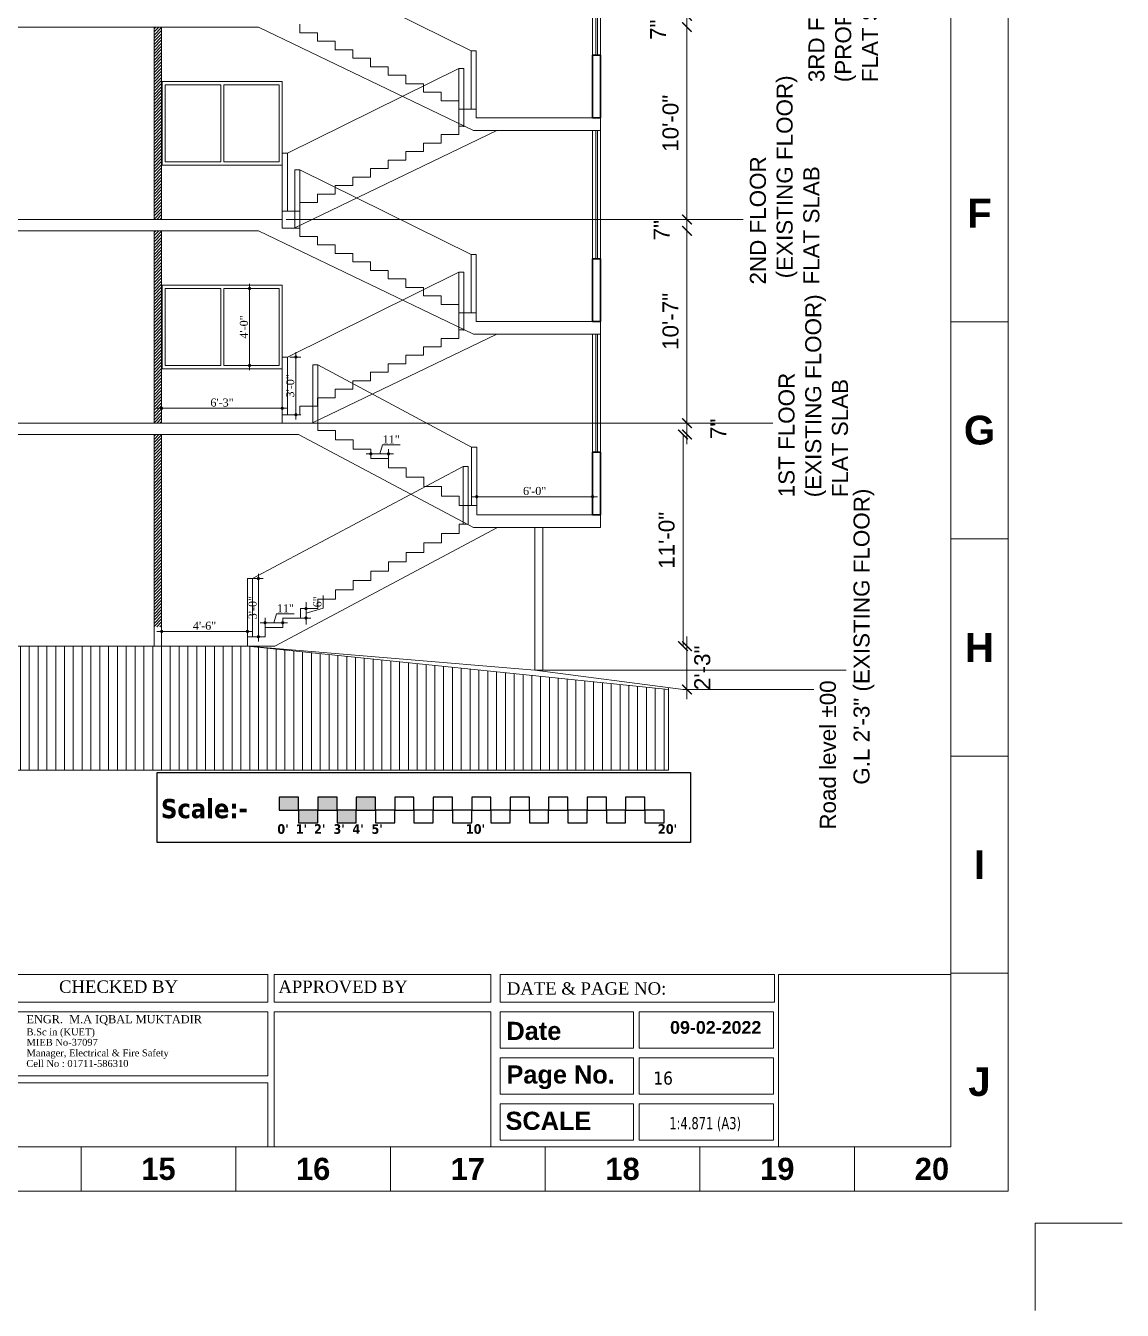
# Model space of a CAD drawing. Header units: inches. Extents: x -250485 to 735580, y -140410 to 288049.
# Drawn here: x 59993 to 60677, y 20835 to 21636 of the extents above; entities that cross this region are included whole.
import ezdxf

# ---------------------------------------------------------------- set-up
doc = ezdxf.new("R2010")
doc.units = ezdxf.units.IN
doc.header["$MEASUREMENT"] = 0
doc.header["$PDMODE"] = 35
doc.layers.get('0').update_dxf_attribs({"lineweight": 0})
doc.layers.get('Defpoints').update_dxf_attribs({"lineweight": 0})
doc.layers.add('-TB', color=7, linetype='Continuous')
for name, color, linetype, lineweight in [('AN-TEXT', 251, 'Continuous', 15), ('COLUMN-2', 102, 'Continuous', 0), ('DIM 01', 250, 'Continuous', 9), ('DIM_WORKING', 7, 'Continuous', 0), ('FF-VALVES', 170, 'Continuous', 18), ('FIX', 251, 'Continuous', 0), ('FURNITURE', 144, 'Continuous', 0), ('Inline', 7, 'Continuous', 0), ('Layer1', 134, 'Continuous', 0), ('normal', 3, 'Continuous', 0), ('Outline', 7, 'Continuous', 0), ('Scale', 7, 'Continuous', 0), ('Scale_Text', 7, 'Continuous', 0), ('Stair', 171, 'Continuous', 0), ('TEXT_TITLEBOX', 7, 'Continuous', 13), ('Titelblk', 7, 'Continuous', 25), ('TITLE', 7, 'Continuous', 20)]:
    doc.layers.add(name, color=color, linetype=linetype, lineweight=lineweight)
doc.styles.add('10IN', font='arial.ttf', dxfattribs={"height": 10})
doc.styles.add('arial narrow', font='tahoma.ttf')
doc.styles.add('isop', font='isocpeur.ttf')
doc.styles.add('REG', font='times.ttf')
doc.styles.add('SHT-TEXT-1', font='times.ttf', dxfattribs={"height": 12})
doc.styles.get("Standard").update_dxf_attribs({"font": 'arialbd.ttf', "height": 24})
doc.styles.add('SX', font='arial.ttf')
doc.dimstyles.new('Dim-Pres', dxfattribs={"dimtxt": 5.5, "dimasz": 2, "dimexe": 1.5, "dimexo": 1.5, "dimgap": 1, "dimtad": 3, "dimdec": 0, "dimzin": 3, "dimdsep": 46, "dimlunit": 4, "dimtxsty": 'REG', "dimblk": 'point', "dimcen": 2, "dimclrd": 256, "dimclre": 256, "dimclrt": 7, "dimadec": 0, "dimazin": 0, "dimtfac": 0.75, "dimtdec": 0, "dimtmove": 1, "dimatfit": 3, "dimldrblk": 'point', "dimfxl": 0, "dimtolj": 1, "dimtzin": 0, "dimlwd": -1, "dimlwe": -1, "dimarcsym": 1})
doc.dimstyles.new('DIM1', dxfattribs={"dimtxt": 15, "dimasz": 24, "dimexe": 0, "dimexo": 0, "dimgap": 20, "dimtad": 0, "dimdec": 0, "dimzin": 3, "dimdsep": 46, "dimlunit": 3, "dimtxsty": 'SX', "dimblk": 'OPEN30', "dimcen": 0, "dimse1": 1, "dimse2": 1, "dimclrd": 256, "dimclrt": 2, "dimadec": 0, "dimazin": 0, "dimtfac": 1, "dimtdec": 0, "dimtmove": 2, "dimatfit": 0, "dimldrblk": 'OPEN30', "dimfxl": 1, "dimtvp": 1, "dimtolj": 1, "dimtzin": 3, "dimlwd": -1, "dimarcsym": 0})

# ---------------------------------------------------------------- blocks, each defined once
blk = doc.blocks.new('_ArchTick')
at = {"color": 0, "linetype": 'ByBlock', "const_width": 0.15}
blk.add_lwpolyline([(-0.5, -0.5), (0.5, 0.5)], dxfattribs=at)
blk = doc.blocks.new('*D487')
at = {"layer": 'Defpoints', "color": 0, "ltscale": 30, "transparency": 16777216}
for p in [(60147.94, 21387.78), (60162.66, 21380.78), (60405.04, 21380.78)]:
    blk.add_point(p, dxfattribs=at)
at = {"layer": 'DIM_WORKING', "ltscale": 30, "transparency": 16777216}
for p, q in [((60405.04, 21387.78), (60405.04, 21393.78)), ((60405.04, 21387.78), (60405.04, 21380.78)), ((60405.04, 21380.78), (60405.04, 21374.78))]:
    blk.add_line(p, q, dxfattribs=at)
at = {"layer": 'DIM_WORKING', "ltscale": 30, "transparency": 16777216, "xscale": 6, "yscale": 6, "zscale": 6}
for p, rotation in [((60405.04, 21387.78), 270), ((60405.04, 21380.78), 90)]:
    blk.add_blockref('_ArchTick', p, dxfattribs=dict(at, rotation=rotation))
at = {"layer": 'DIM_WORKING', "ltscale": 30, "transparency": 16777216, "insert": (60424.54, 21384.28), "char_height": 10, "attachment_point": 5, "rotation": 90, "style": '10IN'}
blk.add_mtext('\\A1;7"', dxfattribs=at)
blk = doc.blocks.new('*D488')
at = {"layer": 'Defpoints', "color": 0, "ltscale": 30, "transparency": 16777216}
for p in [(60162.39, 21387.78), (60405.04, 21387.78), (60162.66, 21380.78)]:
    blk.add_point(p, dxfattribs=at)
at = {"layer": 'DIM_WORKING', "ltscale": 30, "transparency": 16777216}
for p, q in [((60405.04, 21387.78), (60405.04, 21393.78)), ((60405.04, 21380.78), (60405.04, 21387.78)), ((60405.04, 21380.78), (60405.04, 21374.78))]:
    blk.add_line(p, q, dxfattribs=at)
at = {"layer": 'DIM_WORKING', "ltscale": 30, "transparency": 16777216, "xscale": 6, "yscale": 6, "zscale": 6}
for p, rotation in [((60405.04, 21387.78), 270), ((60405.04, 21380.78), 90)]:
    blk.add_blockref('_ArchTick', p, dxfattribs=dict(at, rotation=rotation))
at = {"layer": 'DIM_WORKING', "ltscale": 30, "transparency": 16777216, "insert": (60424.54, 21384.28), "char_height": 10, "attachment_point": 5, "rotation": 90, "style": '10IN'}
blk.add_mtext('\\A1;7"', dxfattribs=at)
blk = doc.blocks.new('*D489')
at = {"layer": 'Defpoints', "color": 0, "ltscale": 30, "transparency": 16777216}
for p in [(60137.75, 21514.78), (60405.04, 21514.78), (60162.39, 21387.78)]:
    blk.add_point(p, dxfattribs=at)
at = {"layer": 'DIM_WORKING', "ltscale": 30, "transparency": 16777216}
blk.add_line((60405.04, 21387.78), (60405.04, 21514.78), dxfattribs=at)
at = {"layer": 'DIM_WORKING', "ltscale": 30, "transparency": 16777216, "xscale": 6, "yscale": 6, "zscale": 6}
for p, rotation in [((60405.04, 21514.78), 90), ((60405.04, 21387.78), 270)]:
    blk.add_blockref('_ArchTick', p, dxfattribs=dict(at, rotation=rotation))
at = {"layer": 'DIM_WORKING', "ltscale": 30, "transparency": 16777216, "insert": (60394.83, 21451.28), "char_height": 10, "attachment_point": 5, "rotation": 90, "style": '10IN'}
blk.add_mtext('\\A1;10\'-7"', dxfattribs=at)
blk = doc.blocks.new('*D490')
at = {"layer": 'Defpoints', "color": 0, "ltscale": 30, "transparency": 16777216}
for p in [(60136.64, 21514.78), (60405.04, 21514.78), (60137.75, 21507.78)]:
    blk.add_point(p, dxfattribs=at)
at = {"layer": 'DIM_WORKING', "ltscale": 30, "transparency": 16777216}
blk.add_line((60405.04, 21507.78), (60405.04, 21514.78), dxfattribs=at)
at = {"layer": 'DIM_WORKING', "ltscale": 30, "transparency": 16777216, "xscale": 6, "yscale": 6, "zscale": 6}
for p, rotation in [((60405.04, 21514.78), 90), ((60405.04, 21507.78), 270)]:
    blk.add_blockref('_ArchTick', p, dxfattribs=dict(at, rotation=rotation))
at = {"layer": 'DIM_WORKING', "ltscale": 30, "transparency": 16777216, "insert": (60389.19, 21508.14), "char_height": 10, "attachment_point": 5, "rotation": 90, "style": '10IN'}
blk.add_mtext('\\A1;7"', dxfattribs=at)
blk = doc.blocks.new('*D491')
at = {"layer": 'Defpoints', "color": 0, "ltscale": 30, "transparency": 16777216}
for p in [(60137.75, 21634.78), (60405.04, 21634.78), (60136.64, 21514.78)]:
    blk.add_point(p, dxfattribs=at)
at = {"layer": 'DIM_WORKING', "ltscale": 30, "transparency": 16777216}
blk.add_line((60405.04, 21514.78), (60405.04, 21634.78), dxfattribs=at)
at = {"layer": 'DIM_WORKING', "ltscale": 30, "transparency": 16777216, "xscale": 6, "yscale": 6, "zscale": 6}
for p, rotation in [((60405.04, 21634.78), 90), ((60405.04, 21514.78), 270)]:
    blk.add_blockref('_ArchTick', p, dxfattribs=dict(at, rotation=rotation))
at = {"layer": 'DIM_WORKING', "ltscale": 30, "transparency": 16777216, "insert": (60394.83, 21574.78), "char_height": 10, "attachment_point": 5, "rotation": 90, "style": '10IN'}
blk.add_mtext('\\A1;10\'-0"', dxfattribs=at)
blk = doc.blocks.new('*D492')
at = {"layer": 'Defpoints', "color": 0, "ltscale": 30, "transparency": 16777216}
for p in [(60138.38, 21641.78), (60405.04, 21641.78), (60137.75, 21634.78)]:
    blk.add_point(p, dxfattribs=at)
at = {"layer": 'DIM_WORKING', "ltscale": 30, "transparency": 16777216}
for p, q in [((60405.04, 21641.78), (60405.04, 21647.78)), ((60405.04, 21634.78), (60405.04, 21641.78)), ((60405.04, 21634.78), (60405.04, 21628.78))]:
    blk.add_line(p, q, dxfattribs=at)
at = {"layer": 'DIM_WORKING', "ltscale": 30, "transparency": 16777216, "xscale": 6, "yscale": 6, "zscale": 6}
for p, rotation in [((60405.04, 21641.78), 270), ((60405.04, 21634.78), 90)]:
    blk.add_blockref('_ArchTick', p, dxfattribs=dict(at, rotation=rotation))
at = {"layer": 'DIM_WORKING', "ltscale": 30, "transparency": 16777216, "insert": (60387.07, 21633.1), "char_height": 10, "attachment_point": 5, "rotation": 90, "style": '10IN'}
blk.add_mtext('\\A1;7"', dxfattribs=at)
blk = doc.blocks.new('*D501')
at = {"layer": 'Defpoints', "color": 0, "ltscale": 30, "transparency": 16777216}
for p in [(60115.11, 21248.78), (60405.04, 21248.78), (60434.71, 21221.78)]:
    blk.add_point(p, dxfattribs=at)
at = {"layer": 'DIM_WORKING', "ltscale": 30, "transparency": 16777216}
for p, q in [((60405.04, 21248.78), (60405.04, 21254.78)), ((60405.04, 21221.78), (60405.04, 21248.78)), ((60405.04, 21221.78), (60405.04, 21215.78))]:
    blk.add_line(p, q, dxfattribs=at)
at = {"layer": 'DIM_WORKING', "ltscale": 30, "transparency": 16777216, "xscale": 6, "yscale": 6, "zscale": 6}
for p, rotation in [((60405.04, 21248.78), 270), ((60405.04, 21221.78), 90)]:
    blk.add_blockref('_ArchTick', p, dxfattribs=dict(at, rotation=rotation))
at = {"layer": 'DIM_WORKING', "ltscale": 30, "transparency": 16777216, "insert": (60414.65, 21235.28), "char_height": 10, "attachment_point": 5, "rotation": 90, "style": '10IN'}
blk.add_mtext('\\A1;2\'-3"', dxfattribs=at)
blk = doc.blocks.new('*D430')
at = {"layer": 'Defpoints', "color": 0, "ltscale": 30, "transparency": 16777216}
for p in [(60115.11, 21380.78), (60402.59, 21380.78), (60115.11, 21248.78)]:
    blk.add_point(p, dxfattribs=at)
at = {"layer": 'DIM_WORKING', "ltscale": 30, "transparency": 16777216}
blk.add_line((60402.59, 21248.78), (60402.59, 21380.78), dxfattribs=at)
at = {"layer": 'DIM_WORKING', "ltscale": 30, "transparency": 16777216, "xscale": 6, "yscale": 6, "zscale": 6}
for p, rotation in [((60402.59, 21380.78), 90), ((60402.59, 21248.78), 270)]:
    blk.add_blockref('_ArchTick', p, dxfattribs=dict(at, rotation=rotation))
at = {"layer": 'DIM_WORKING', "ltscale": 30, "transparency": 16777216, "insert": (60392.38, 21314.78), "char_height": 10, "attachment_point": 5, "rotation": 90, "style": '10IN'}
blk.add_mtext('\\A1;11\'-0"', dxfattribs=at)
blk = doc.blocks.new('dot')
at = {"color": 4}
for p, q in [((-1.5, 0), (1.5, 0)), ((0, 1.5), (0, -1.5))]:
    blk.add_line(p, q, dxfattribs=at)
at = {"color": 6, "const_width": 0.5}
blk.add_lwpolyline([(-0.25, 0, 1), (0.25, 0, 1)], format="xyb", close=True, dxfattribs=at)
blk = doc.blocks.new('point')
blk.add_blockref('dot', (0, 0))
blk = doc.blocks.new('*D517')
at = {"layer": 'Defpoints', "color": 0, "ltscale": 30, "transparency": 16777216}
for p in [(60346.15, 21341.99), (60273.9, 21330.68), (60346.15, 21330.68)]:
    blk.add_point(p, dxfattribs=at)
at = {"layer": 'Layer1', "ltscale": 30, "transparency": 16777216}
for p, q in [((60273.9, 21337.99), (60273.9, 21343.49)), ((60275.9, 21341.99), (60344.15, 21341.99)), ((60346.15, 21337.99), (60346.15, 21343.49))]:
    blk.add_line(p, q, dxfattribs=at)
at = {"layer": 'Layer1', "ltscale": 30, "transparency": 16777216, "xscale": 2, "yscale": 2, "zscale": 2, "rotation": 180}
blk.add_blockref('point', (60273.9, 21341.99), dxfattribs=at)
at = {"layer": 'Layer1', "ltscale": 30, "transparency": 16777216, "xscale": 2, "yscale": 2, "zscale": 2}
blk.add_blockref('point', (60346.15, 21341.99), dxfattribs=at)
at = {"layer": 'Layer1', "color": 7, "ltscale": 30, "transparency": 16777216, "insert": (60310.03, 21345.53), "char_height": 5, "attachment_point": 5, "style": 'REG'}
blk.add_mtext('\\A1;6\'-0"', dxfattribs=at)
blk = doc.blocks.new('*D518')
at = {"layer": 'Defpoints', "color": 0, "ltscale": 30, "transparency": 16777216}
for p in [(60077.4, 21257.95), (60077.4, 21248.78), (60130.9, 21248.78)]:
    blk.add_point(p, dxfattribs=at)
at = {"layer": 'Layer1', "ltscale": 30, "transparency": 16777216}
for p, q in [((60077.4, 21253.95), (60077.4, 21259.45)), ((60128.9, 21257.95), (60079.4, 21257.95)), ((60130.9, 21253.95), (60130.9, 21259.45))]:
    blk.add_line(p, q, dxfattribs=at)
at = {"layer": 'Layer1', "ltscale": 30, "transparency": 16777216, "xscale": 2, "yscale": 2, "zscale": 2, "rotation": 180}
blk.add_blockref('point', (60077.4, 21257.95), dxfattribs=at)
at = {"layer": 'Layer1', "ltscale": 30, "transparency": 16777216, "xscale": 2, "yscale": 2, "zscale": 2}
blk.add_blockref('point', (60130.9, 21257.95), dxfattribs=at)
at = {"layer": 'Layer1', "color": 7, "ltscale": 30, "transparency": 16777216, "insert": (60104.15, 21261.49), "char_height": 5, "attachment_point": 5, "style": 'REG'}
blk.add_mtext('\\A1;4\'-6"', dxfattribs=at)
blk = doc.blocks.new('*D519')
at = {"layer": 'Defpoints', "color": 0, "ltscale": 30, "transparency": 16777216}
for p in [(60141.9, 21260.48), (60152.9, 21263.41), (60152.9, 21260.48)]:
    blk.add_point(p, dxfattribs=at)
at = {"layer": 'Layer1', "ltscale": 30, "transparency": 16777216}
for p, q in [((60141.9, 21261.98), (60141.9, 21264.91)), ((60147.4, 21263.41), (60149.05, 21268.91)), ((60149.05, 21268.91), (60160.09, 21268.91)), ((60152.9, 21261.98), (60152.9, 21264.91)), ((60143.9, 21263.41), (60150.9, 21263.41))]:
    blk.add_line(p, q, dxfattribs=at)
at = {"layer": 'Layer1', "ltscale": 30, "transparency": 16777216, "xscale": 2, "yscale": 2, "zscale": 2, "rotation": 180}
blk.add_blockref('point', (60141.9, 21263.41), dxfattribs=at)
at = {"layer": 'Layer1', "ltscale": 30, "transparency": 16777216, "xscale": 2, "yscale": 2, "zscale": 2}
blk.add_blockref('point', (60152.9, 21263.41), dxfattribs=at)
at = {"layer": 'Layer1', "color": 7, "ltscale": 30, "transparency": 16777216, "insert": (60154.57, 21272.41), "char_height": 5, "attachment_point": 5, "style": 'REG'}
blk.add_mtext('\\A1;11"', dxfattribs=at)
blk = doc.blocks.new('*D520')
at = {"layer": 'Defpoints', "color": 0, "ltscale": 30, "transparency": 16777216}
for p in [(60163.9, 21272.18), (60163.9, 21266.33), (60167.43, 21272.18)]:
    blk.add_point(p, dxfattribs=at)
at = {"layer": 'Layer1', "ltscale": 30, "transparency": 16777216}
for p, q in [((60167.43, 21274.18), (60167.43, 21276.18)), ((60178.06, 21272.45), (60178.06, 21280.34)), ((60165.4, 21272.18), (60168.93, 21272.18)), ((60165.4, 21266.33), (60168.93, 21266.33)), ((60167.43, 21269.26), (60178.06, 21272.45)), ((60167.43, 21266.33), (60167.43, 21272.18)), ((60167.43, 21266.33), (60167.43, 21272.18)), ((60167.43, 21264.33), (60167.43, 21262.33))]:
    blk.add_line(p, q, dxfattribs=at)
at = {"layer": 'Layer1', "ltscale": 30, "transparency": 16777216, "xscale": 2, "yscale": 2, "zscale": 2}
for p, rotation in [((60167.43, 21272.18), 270), ((60167.43, 21266.33), 90)]:
    blk.add_blockref('point', p, dxfattribs=dict(at, rotation=rotation))
at = {"layer": 'Layer1', "color": 7, "ltscale": 30, "transparency": 16777216, "insert": (60174.52, 21276.4), "char_height": 5, "attachment_point": 5, "rotation": 90, "style": 'REG'}
blk.add_mtext('\\A1;6"', dxfattribs=at)
blk = doc.blocks.new('*D521')
at = {"layer": 'Defpoints', "color": 0, "ltscale": 30, "transparency": 16777216}
for p in [(60207.9, 21368.71), (60207.9, 21365.78), (60218.9, 21365.78)]:
    blk.add_point(p, dxfattribs=at)
at = {"layer": 'Layer1', "ltscale": 30, "transparency": 16777216}
for p, q in [((60207.9, 21367.28), (60207.9, 21370.21)), ((60213.4, 21368.71), (60215.05, 21374.21)), ((60215.05, 21374.21), (60226.09, 21374.21)), ((60218.9, 21367.28), (60218.9, 21370.21)), ((60216.9, 21368.71), (60209.9, 21368.71))]:
    blk.add_line(p, q, dxfattribs=at)
at = {"layer": 'Layer1', "ltscale": 30, "transparency": 16777216, "xscale": 2, "yscale": 2, "zscale": 2, "rotation": 180}
blk.add_blockref('point', (60207.9, 21368.71), dxfattribs=at)
at = {"layer": 'Layer1', "ltscale": 30, "transparency": 16777216, "xscale": 2, "yscale": 2, "zscale": 2}
blk.add_blockref('point', (60218.9, 21368.71), dxfattribs=at)
at = {"layer": 'Layer1', "color": 7, "ltscale": 30, "transparency": 16777216, "insert": (60220.57, 21377.71), "char_height": 5, "attachment_point": 5, "style": 'REG'}
blk.add_mtext('\\A1;11"', dxfattribs=at)
blk = doc.blocks.new('*D522')
at = {"layer": 'Defpoints', "color": 0, "ltscale": 30, "transparency": 16777216}
for p in [(60077.4, 21397.1), (60077.4, 21387.78), (60152.65, 21387.78)]:
    blk.add_point(p, dxfattribs=at)
at = {"layer": 'Layer1', "ltscale": 30, "transparency": 16777216}
for p, q in [((60077.4, 21393.1), (60077.4, 21398.6)), ((60150.65, 21397.1), (60079.4, 21397.1)), ((60152.65, 21393.1), (60152.65, 21398.6))]:
    blk.add_line(p, q, dxfattribs=at)
at = {"layer": 'Layer1', "ltscale": 30, "transparency": 16777216, "xscale": 2, "yscale": 2, "zscale": 2, "rotation": 180}
blk.add_blockref('point', (60077.4, 21397.1), dxfattribs=at)
at = {"layer": 'Layer1', "ltscale": 30, "transparency": 16777216, "xscale": 2, "yscale": 2, "zscale": 2}
blk.add_blockref('point', (60152.65, 21397.1), dxfattribs=at)
at = {"layer": 'Layer1', "color": 7, "ltscale": 30, "transparency": 16777216, "insert": (60115.03, 21400.64), "char_height": 5, "attachment_point": 5, "style": 'REG'}
blk.add_mtext('\\A1;6\'-3"', dxfattribs=at)
blk = doc.blocks.new('*D523')
at = {"layer": 'Defpoints', "color": 0, "ltscale": 30, "transparency": 16777216}
for p in [(60133.43, 21471.78), (60132.24, 21423.78), (60133.43, 21423.78)]:
    blk.add_point(p, dxfattribs=at)
at = {"layer": 'Layer1', "ltscale": 30, "transparency": 16777216}
for p, q in [((60132.24, 21471.78), (60130.74, 21471.78)), ((60132.24, 21469.78), (60132.24, 21425.78)), ((60132.24, 21423.78), (60130.74, 21423.78))]:
    blk.add_line(p, q, dxfattribs=at)
at = {"layer": 'Layer1', "ltscale": 30, "transparency": 16777216, "xscale": 2, "yscale": 2, "zscale": 2}
for p, rotation in [((60132.24, 21471.78), 90), ((60132.24, 21423.78), 270)]:
    blk.add_blockref('point', p, dxfattribs=dict(at, rotation=rotation))
at = {"layer": 'Layer1', "color": 7, "ltscale": 30, "transparency": 16777216, "insert": (60128.7, 21447.78), "char_height": 5, "attachment_point": 5, "rotation": 90, "style": 'REG'}
blk.add_mtext('\\A1;4\'-0"', dxfattribs=at)
blk = doc.blocks.new('PAGE')
at = {"layer": 'Inline', "color": 252, "lineweight": 15}
blk.add_lwpolyline([(178051640.63, 22656441.11), (178051640.63, 22657235.79), (178050505.36, 22657235.79), (178050505.36, 22656441.11)], close=True, dxfattribs=at)
at = {"layer": 'Outline', "color": 252, "lineweight": 15}
for p, q in [((178051662.57, 22656424.24), (178051662.57, 22657252.66)), ((178050483.42, 22656424.24), (178051662.57, 22656424.24))]:
    blk.add_line(p, q, dxfattribs=at)
at = {"layer": 'Scale', "color": 252, "lineweight": 9}
for p, q in [((178051640.63, 22656755.67), (178051662.57, 22656755.67)), ((178051640.63, 22656672.88), (178051662.57, 22656672.88)), ((178051640.63, 22656590.1), (178051662.57, 22656590.1)), ((178051640.63, 22656507.32), (178051662.57, 22656507.32)), ((178051640.63, 22656507.32), (178051662.57, 22656507.32)), ((178051640.63, 22656507.32), (178051662.57, 22656507.32)), ((178051308.99, 22656424.24), (178051308.99, 22656441.11)), ((178051367.98, 22656424.24), (178051367.98, 22656441.11)), ((178051426.98, 22656424.24), (178051426.98, 22656441.11)), ((178051485.98, 22656424.24), (178051485.98, 22656441.11)), ((178051544.98, 22656424.24), (178051544.98, 22656441.11)), ((178051603.97, 22656424.24), (178051603.97, 22656441.11))]:
    blk.add_line(p, q, dxfattribs=at)
at = {"layer": 'Scale_Text', "color": 252, "lineweight": 13, "attachment_point": 5}
for s, insert, char_height, width in [('F', (178051651.6, 22656797.06), 10.97, 8.3603), ('G', (178051651.6, 22656714.27), 10.97, 8.3603), ('H', (178051651.6, 22656631.49), 10.97, 8.3603), ('I', (178051651.6, 22656548.71), 10.97, 8.3603), ('J', (178051651.6, 22656465.93), 10.97, 8.3603), ('15', (178051338.49, 22656432.67), 8.435, 2.5102), ('16', (178051397.48, 22656432.67), 8.435, 2.5102), ('17', (178051456.48, 22656432.67), 8.435, 2.5102), ('18', (178051515.48, 22656432.67), 8.435, 2.5102), ('19', (178051574.48, 22656432.67), 8.435, 2.5102), ('20', (178051633.47, 22656432.67), 8.435, 2.5102)]:
    blk.add_mtext(s, dxfattribs=dict(at, insert=insert, char_height=char_height, width=width))
blk = doc.blocks.new('Title')
at = {"layer": 'Defpoints', "color": 1, "ltscale": 10}
blk.add_lwpolyline([(-98623, -88042.4), (-98623, -87942.4), (-98523, -87942.4)], dxfattribs=at)
at = {"layer": 'Titelblk', "color": 3, "linetype": 'Continuous', "lineweight": 0, "xscale": 3.014611567961765, "yscale": 3.014611567959946, "zscale": 3.014611567966516}
blk.add_blockref('PAGE', (-536855255.8, -68388224), dxfattribs=at)
blk = doc.blocks.new('*D650')
at = {"layer": 'Defpoints', "color": 0, "ltscale": 30, "transparency": 16777216}
for p in [(60134.05, 21290.95), (60137.71, 21290.95), (60134.05, 21254.63)]:
    blk.add_point(p, dxfattribs=at)
at = {"layer": 'Layer1', "ltscale": 30, "transparency": 16777216}
for p, q in [((60135.55, 21290.95), (60139.21, 21290.95)), ((60137.71, 21256.63), (60137.71, 21288.95)), ((60135.55, 21254.63), (60139.21, 21254.63))]:
    blk.add_line(p, q, dxfattribs=at)
at = {"layer": 'Layer1', "ltscale": 30, "transparency": 16777216, "xscale": 2, "yscale": 2, "zscale": 2}
for p, rotation in [((60137.71, 21290.95), 90), ((60137.71, 21254.63), 270)]:
    blk.add_blockref('point', p, dxfattribs=dict(at, rotation=rotation))
at = {"layer": 'Layer1', "color": 7, "ltscale": 30, "transparency": 16777216, "insert": (60134.17, 21272.79), "char_height": 5, "attachment_point": 5, "rotation": 90, "style": 'REG'}
blk.add_mtext('\\A1;3\'-0"', dxfattribs=at)
blk = doc.blocks.new('*D651')
at = {"layer": 'Defpoints', "color": 0, "ltscale": 30, "transparency": 16777216}
for p in [(60155.8, 21429.07), (60161.14, 21429.07), (60155.8, 21393.07)]:
    blk.add_point(p, dxfattribs=at)
at = {"layer": 'Layer1', "ltscale": 30, "transparency": 16777216}
for p, q in [((60157.3, 21429.07), (60162.64, 21429.07)), ((60161.14, 21395.07), (60161.14, 21427.07)), ((60157.3, 21393.07), (60162.64, 21393.07))]:
    blk.add_line(p, q, dxfattribs=at)
at = {"layer": 'Layer1', "ltscale": 30, "transparency": 16777216, "xscale": 2, "yscale": 2, "zscale": 2}
for p, rotation in [((60161.14, 21429.07), 90), ((60161.14, 21393.07), 270)]:
    blk.add_blockref('point', p, dxfattribs=dict(at, rotation=rotation))
at = {"layer": 'Layer1', "color": 7, "ltscale": 30, "transparency": 16777216, "insert": (60157.6, 21411.07), "char_height": 5, "attachment_point": 5, "rotation": 90, "style": 'REG'}
blk.add_mtext('\\A1;3\'-0"', dxfattribs=at)

msp = doc.modelspace()

# ---------------------------------------------------------------- hatches: boundary and pattern name
at = {"layer": 'DIM 01', "lineweight": -2}
h = msp.add_hatch(color=2, dxfattribs=at)
h.dxf.hatch_style = 1
h.paths.add_polyline_path([(60162.77, 21146.63), (60162.77, 21154.57), (60150.77, 21154.57), (60150.77, 21146.63)])
h.paths.add_polyline_path([(60186.77, 21146.63), (60186.77, 21154.57), (60174.77, 21154.57), (60174.77, 21146.63)])
h.paths.add_polyline_path([(60198.77, 21138.68), (60198.77, 21146.63), (60186.77, 21146.63), (60186.77, 21138.68)])
h.paths.add_polyline_path([(60162.77, 21146.63), (60162.77, 21138.68), (60174.77, 21138.68), (60174.77, 21146.63)])
h.paths.add_polyline_path([(60210.77, 21146.63), (60210.77, 21154.57), (60198.77, 21154.57), (60198.77, 21146.63)])
at = {"layer": 'DIM_WORKING', "ltscale": 30}
h = msp.add_hatch(dxfattribs=at)
h.set_pattern_fill('ANSI31', color=256, scale=11, style=0)
h.set_pattern_definition([(45, (59961.151, 21485.2207), (-0.972272, 0.972272), [])])
h.paths.add_polyline_path([(60072.65, 21514.78), (60077.4, 21514.78), (60077.4, 21634.78), (60072.65, 21634.78)])
h = msp.add_hatch(dxfattribs=at)
h.set_pattern_fill('ANSI31', color=256, scale=11, style=0)
h.set_pattern_definition([(45, (59961.151, 21358.2207), (-0.972272, 0.972272), [])])
h.paths.add_polyline_path([(60072.65, 21387.78), (60077.4, 21387.78), (60077.4, 21507.78), (60072.65, 21507.78)])
h = msp.add_hatch(dxfattribs=at)
h.set_pattern_fill('ANSI31', color=256, scale=11, style=0)
h.set_pattern_definition([(45, (59961.151, 21231.2207), (-0.972272, 0.972272), [])])
h.paths.add_polyline_path([(60072.65, 21260.78), (60077.4, 21260.78), (60077.4, 21380.78), (60072.65, 21380.78)])
at = {"layer": 'FIX', "ltscale": 30}
h = msp.add_hatch(dxfattribs=at)
h.set_pattern_fill('ANSI31', color=256, scale=44, angle=225, style=0)
h.set_pattern_definition([(270, (52503.7887, 24580.757), (5.5, -1e-15), [])])
h.paths.add_polyline_path([(60393.51, 21221.78), (60130.9, 21248.78), (60072.65, 21248.78), (58756.57, 21248.78), (58756.57, 21171.42), (60393.51, 21171.42)])
h.paths.add_polyline_path([(59325.06, 21224.17), (59550.69, 21224.17), (59550.69, 21191.08), (59325.06, 21191.08)], flags=24)

# ---------------------------------------------------------------- linework, layer by layer
at = {"layer": 'COLUMN-2', "ltscale": 30}
for p, q in [((60271.83, 21570.28), (60137.75, 21634.78)), ((60351.15, 21578.28), (60351.15, 21570.28)), ((60271.83, 21443.28), (60137.75, 21507.78)), ((60351.15, 21451.28), (60351.15, 21443.28)), ((60271.91, 21322.68), (60162.66, 21380.78)), ((60351.15, 21330.68), (60351.15, 21322.68))]:
    msp.add_line(p, q, dxfattribs=at)
for points in [[(59033.65, 21634.78), (60137.75, 21634.78)], [(60163.65, 21636.49), (60163.65, 21631.2), (60174.65, 21631.2)], [(60174.65, 21631.2), (60174.65, 21625.91), (60185.65, 21625.91)], [(60185.65, 21625.91), (60185.65, 21620.62), (60196.65, 21620.62)], [(60196.65, 21620.62), (60196.65, 21615.32), (60207.65, 21615.32)], [(60207.65, 21615.32), (60207.65, 21610.03), (60218.65, 21610.03)], [(60218.65, 21610.03), (60218.65, 21604.74), (60229.65, 21604.74)], [(60229.65, 21604.74), (60229.65, 21599.45), (60240.65, 21599.45)], [(60240.65, 21599.45), (60240.65, 21594.16), (60251.65, 21594.16)], [(60251.65, 21594.16), (60251.65, 21588.87), (60262.65, 21588.87)], [(60262.65, 21588.87), (60262.65, 21583.57), (60273.65, 21583.57)], [(60273.65, 21583.57), (60273.65, 21578.28), (60351.15, 21578.28)], [(60273.65, 21578.28), (60351.15, 21578.28)], [(60271.83, 21570.28), (60351.15, 21570.28)], [(59033.65, 21514.78), (60152.65, 21514.78)], [(60152.65, 21514.78), (60152.65, 21509.49), (60163.65, 21509.49)], [(59033.65, 21507.78), (60137.75, 21507.78)], [(60163.65, 21509.49), (60163.65, 21504.2), (60174.65, 21504.2)], [(60174.65, 21504.2), (60174.65, 21498.91), (60185.65, 21498.91)], [(60185.65, 21498.91), (60185.65, 21493.62), (60196.65, 21493.62)], [(60196.65, 21493.62), (60196.65, 21488.32), (60207.65, 21488.32)], [(60207.65, 21488.32), (60207.65, 21483.03), (60218.65, 21483.03)], [(60218.65, 21483.03), (60218.65, 21477.74), (60229.65, 21477.74)], [(60229.65, 21477.74), (60229.65, 21472.45), (60240.65, 21472.45)], [(60240.65, 21472.45), (60240.65, 21467.16), (60251.65, 21467.16)], [(60251.65, 21467.16), (60251.65, 21461.87), (60262.65, 21461.87)], [(60262.65, 21461.87), (60262.65, 21456.57), (60273.65, 21456.57)], [(60273.65, 21456.57), (60273.65, 21451.28), (60351.15, 21451.28)], [(60273.65, 21451.28), (60351.15, 21451.28)], [(60271.83, 21443.28), (60351.15, 21443.28)], [(59033.65, 21387.78), (60174.9, 21387.78)], [(60174.9, 21383.33), (60174.9, 21387.78)], [(59033.65, 21380.78), (60162.66, 21380.78)], [(60185.9, 21377.48), (60185.9, 21383.33), (60174.9, 21383.33)], [(60196.9, 21371.63), (60196.9, 21377.48), (60185.9, 21377.48)], [(60207.9, 21365.78), (60207.9, 21371.63), (60196.9, 21371.63)], [(60218.9, 21359.93), (60218.9, 21365.78), (60207.9, 21365.78)], [(60229.9, 21354.08), (60229.9, 21359.93), (60218.9, 21359.93)], [(60240.9, 21348.23), (60240.9, 21354.08), (60229.9, 21354.08)], [(60251.9, 21342.38), (60251.9, 21348.23), (60240.9, 21348.23)], [(60262.9, 21336.53), (60262.9, 21342.38), (60251.9, 21342.38)], [(60273.9, 21330.68), (60273.9, 21336.53), (60262.9, 21336.53)], [(60273.9, 21330.68), (60351.15, 21330.68)], [(60271.91, 21322.68), (60351.15, 21322.68)]]:
    msp.add_lwpolyline(points, dxfattribs=at)
for points in [[(60273.65, 21570.28), (60273.65, 21570.28)], [(60273.65, 21443.28), (60273.65, 21443.28)]]:
    msp.add_lwpolyline(points, close=True, dxfattribs=at)
at = {"layer": 'DIM 01', "color": 7, "lineweight": -2}
for points in [[(60074.63, 21170.05), (60407.26, 21170.05), (60407.26, 21126.28), (60074.63, 21126.28)], [(60150.77, 21146.63), (60162.77, 21146.63), (60162.77, 21154.57), (60150.77, 21154.57)], [(60174.77, 21146.63), (60186.77, 21146.63), (60186.77, 21154.57), (60174.77, 21154.57)], [(60198.77, 21146.63), (60210.77, 21146.63), (60210.77, 21154.57), (60198.77, 21154.57)], [(60222.77, 21146.63), (60234.77, 21146.63), (60234.77, 21154.57), (60222.77, 21154.57)], [(60246.77, 21146.63), (60258.77, 21146.63), (60258.77, 21154.57), (60246.77, 21154.57)], [(60270.77, 21146.63), (60282.77, 21146.63), (60282.77, 21154.57), (60270.77, 21154.57)], [(60294.77, 21146.63), (60306.77, 21146.63), (60306.77, 21154.57), (60294.77, 21154.57)], [(60318.77, 21146.63), (60330.77, 21146.63), (60330.77, 21154.57), (60318.77, 21154.57)], [(60342.77, 21146.63), (60354.77, 21146.63), (60354.77, 21154.57), (60342.77, 21154.57)], [(60366.77, 21146.63), (60378.77, 21146.63), (60378.77, 21154.57), (60366.77, 21154.57)], [(60162.77, 21138.68), (60174.77, 21138.68), (60174.77, 21146.63), (60162.77, 21146.63)], [(60186.77, 21138.68), (60198.77, 21138.68), (60198.77, 21146.63), (60186.77, 21146.63)], [(60210.77, 21138.68), (60222.77, 21138.68), (60222.77, 21146.63), (60210.77, 21146.63)], [(60234.77, 21138.68), (60246.77, 21138.68), (60246.77, 21146.63), (60234.77, 21146.63)], [(60258.77, 21138.68), (60270.77, 21138.68), (60270.77, 21146.63), (60258.77, 21146.63)], [(60282.77, 21138.68), (60294.77, 21138.68), (60294.77, 21146.63), (60282.77, 21146.63)], [(60306.77, 21138.68), (60318.77, 21138.68), (60318.77, 21146.63), (60306.77, 21146.63)], [(60330.77, 21138.68), (60342.77, 21138.68), (60342.77, 21146.63), (60330.77, 21146.63)], [(60354.77, 21138.68), (60366.77, 21138.68), (60366.77, 21146.63), (60354.77, 21146.63)], [(60378.77, 21138.68), (60390.77, 21138.68), (60390.77, 21146.63), (60378.77, 21146.63)]]:
    msp.add_lwpolyline(points, close=True, dxfattribs=at)
at = {"layer": 'DIM_WORKING', "ltscale": 30}
for p, q in [((60072.65, 21514.78), (60072.65, 21634.78)), ((60077.4, 21514.78), (60077.4, 21634.78)), ((60155.13, 21514.78), (60440.13, 21514.78)), ((60072.65, 21387.78), (60072.65, 21507.78)), ((60077.4, 21387.78), (60077.4, 21507.78)), ((60173.59, 21387.78), (60458.58, 21387.78)), ((60072.65, 21248.78), (60072.65, 21380.78)), ((60077.4, 21248.78), (60077.4, 21380.78)), ((60346.15, 21330.68), (60351.15, 21330.68)), ((60310.15, 21233.78), (60310.15, 21322.68)), ((60315.15, 21233.78), (60315.15, 21322.68)), ((60310.15, 21233.78), (60504.27, 21233.78)), ((60310.15, 21233.78), (60402.7, 21221.78)), ((60402.7, 21221.78), (60484.27, 21221.78))]:
    msp.add_line(p, q, dxfattribs=at)
for points in [[(60393.51, 21171.42), (60393.51, 21221.78), (60130.9, 21248.78), (60072.65, 21248.78)], [(60130.9, 21248.78), (60310.15, 21233.78)], [(60310.15, 21233.78), (60315.15, 21233.78)], [(60393.51, 21222.97), (60393.51, 21171.42)]]:
    msp.add_lwpolyline(points, dxfattribs=at)
at = {"layer": 'FIX', "lineweight": 35, "ltscale": 30}
for p, q in [((60346.15, 21617.28), (60351.15, 21617.28)), ((60346.15, 21490.28), (60351.15, 21490.28)), ((60346.15, 21369.68), (60351.15, 21369.68))]:
    msp.add_line(p, q, dxfattribs=at)
for points in [[(60346.15, 21617.28), (60346.15, 21578.28)], [(60351.15, 21617.28), (60351.15, 21578.28)], [(60346.15, 21490.28), (60346.15, 21451.28)], [(60351.15, 21490.28), (60351.15, 21451.28)], [(60346.15, 21369.68), (60346.15, 21330.68)], [(60351.15, 21369.68), (60351.15, 21330.68)]]:
    msp.add_lwpolyline(points, dxfattribs=at)
for points in [[(60351.15, 21617.28), (60346.15, 21617.28), (60346.15, 21578.28), (60351.15, 21578.28)], [(60351.15, 21490.28), (60346.15, 21490.28), (60346.15, 21451.28), (60351.15, 21451.28)], [(60351.15, 21369.68), (60346.15, 21369.68), (60346.15, 21330.68), (60351.15, 21330.68)]]:
    msp.add_lwpolyline(points, close=True, dxfattribs=at)
at = {"layer": 'FIX', "ltscale": 30}
msp.add_lwpolyline([(60130.9, 21248.78), (58756.57, 21248.78), (58756.57, 21171.42), (60393.51, 21171.42)], dxfattribs=at)
at = {"layer": 'FURNITURE', "ltscale": 30}
for p, q in [((60286.48, 21570.28), (60160.11, 21509.49)), ((60286.48, 21443.28), (60171.11, 21387.78)), ((60286.9, 21322.68), (60147.94, 21248.78))]:
    msp.add_line(p, q, dxfattribs=at)
for points in [[(60262.65, 21567.7), (60262.65, 21572.99), (60266.2, 21572.99)], [(60240.65, 21557.12), (60240.65, 21562.41), (60251.65, 21562.41)], [(60251.65, 21562.41), (60251.65, 21567.7), (60262.65, 21567.7)], [(60229.65, 21551.82), (60229.65, 21557.12), (60240.65, 21557.12)], [(60207.65, 21541.24), (60207.65, 21546.53), (60218.65, 21546.53)], [(60218.65, 21546.53), (60218.65, 21551.82), (60229.65, 21551.82)], [(60196.65, 21535.95), (60196.65, 21541.24), (60207.65, 21541.24)], [(60174.65, 21525.37), (60174.65, 21530.66), (60185.65, 21530.66)], [(60185.65, 21530.66), (60185.65, 21535.95), (60196.65, 21535.95)], [(60163.65, 21520.07), (60163.65, 21525.37), (60174.65, 21525.37)], [(60152.65, 21514.78), (60152.65, 21520.07), (60163.65, 21520.07)], [(60262.65, 21440.7), (60262.65, 21445.99), (60266.2, 21445.99)], [(60240.65, 21430.12), (60240.65, 21435.41), (60251.65, 21435.41)], [(60251.65, 21435.41), (60251.65, 21440.7), (60262.65, 21440.7)], [(60229.65, 21424.82), (60229.65, 21430.12), (60240.65, 21430.12)], [(60207.65, 21414.24), (60207.65, 21419.53), (60218.65, 21419.53)], [(60218.65, 21419.53), (60218.65, 21424.82), (60229.65, 21424.82)], [(60196.65, 21408.95), (60196.65, 21414.24), (60207.65, 21414.24)], [(60174.65, 21398.37), (60174.65, 21403.66), (60185.65, 21403.66)], [(60185.65, 21403.66), (60185.65, 21408.95), (60196.65, 21408.95)], [(60152.65, 21387.78), (60152.65, 21393.07), (60163.65, 21393.07)], [(60163.65, 21393.07), (60163.65, 21398.37), (60174.65, 21398.37)], [(60262.9, 21318.98), (60262.9, 21324.83), (60267.86, 21324.83)], [(60240.9, 21307.28), (60240.9, 21313.13), (60251.9, 21313.13)], [(60251.9, 21313.13), (60251.9, 21318.98), (60262.9, 21318.98)], [(60229.9, 21301.43), (60229.9, 21307.28), (60240.9, 21307.28)], [(60218.9, 21295.58), (60218.9, 21301.43), (60229.9, 21301.43)], [(60196.9, 21283.88), (60196.9, 21289.73), (60207.9, 21289.73)], [(60207.9, 21289.73), (60207.9, 21295.58), (60218.9, 21295.58)], [(60185.9, 21278.03), (60185.9, 21283.88), (60196.9, 21283.88)], [(60174.9, 21272.18), (60174.9, 21278.03), (60185.9, 21278.03)], [(60152.9, 21260.48), (60152.9, 21266.33), (60163.9, 21266.33)], [(60163.9, 21266.33), (60163.9, 21272.18), (60174.9, 21272.18)], [(60141.9, 21254.63), (60141.9, 21260.48), (60152.9, 21260.48)], [(60130.9, 21248.78), (60130.9, 21254.63), (60141.9, 21254.63)], [(58862.9, 21248.78), (60147.94, 21248.78)]]:
    msp.add_lwpolyline(points, dxfattribs=at)
at = {"layer": 'Layer1', "ltscale": 30}
for p, q in [((60270.5, 21619.89), (60163.65, 21672.81)), ((60270.5, 21583.89), (60270.5, 21619.89)), ((60270.5, 21619.89), (60273.65, 21619.89)), ((60273.65, 21619.89), (60273.65, 21583.57)), ((60155.8, 21556.07), (60262.65, 21608.99)), ((60262.65, 21572.99), (60262.65, 21608.99)), ((60262.65, 21608.99), (60265.8, 21608.99)), ((60265.8, 21608.99), (60265.8, 21572.67)), ((60152.65, 21520.07), (60152.65, 21556.07)), ((60152.65, 21556.07), (60155.8, 21556.07)), ((60155.8, 21556.07), (60155.8, 21519.76)), ((60160.5, 21509.81), (60160.5, 21545.81)), ((60160.5, 21545.81), (60163.65, 21545.81)), ((60163.65, 21545.81), (60163.65, 21509.49)), ((60270.5, 21492.89), (60163.65, 21545.81)), ((60270.5, 21456.89), (60270.5, 21492.89)), ((60270.5, 21492.89), (60273.65, 21492.89)), ((60273.65, 21492.89), (60273.65, 21456.57)), ((60155.8, 21429.07), (60262.65, 21481.99)), ((60262.65, 21445.99), (60262.65, 21481.99)), ((60262.65, 21481.99), (60265.8, 21481.99)), ((60265.8, 21481.99), (60265.8, 21445.67)), ((60152.65, 21393.07), (60152.65, 21429.07)), ((60152.65, 21429.07), (60155.8, 21429.07)), ((60155.8, 21429.07), (60155.8, 21392.76)), ((60171.75, 21388.1), (60171.75, 21424.1)), ((60171.75, 21424.1), (60174.9, 21424.1)), ((60174.9, 21424.1), (60174.9, 21387.78)), ((60270.75, 21372.85), (60174.9, 21424.1)), ((60270.75, 21336.85), (60270.75, 21372.85)), ((60270.75, 21372.85), (60273.9, 21372.85)), ((60273.9, 21372.85), (60273.9, 21336.53)), ((60134.05, 21290.95), (60265.38, 21360.83)), ((60265.38, 21324.83), (60265.38, 21360.83)), ((60265.38, 21360.83), (60268.54, 21360.83)), ((60268.54, 21360.83), (60268.54, 21324.52)), ((60130.9, 21254.95), (60130.9, 21290.95)), ((60130.9, 21290.95), (60134.05, 21290.95)), ((60134.05, 21290.95), (60134.05, 21254.63))]:
    msp.add_line(p, q, dxfattribs=at)
at = {"layer": 'normal', "ltscale": 30}
for p, q in [((60346.15, 21617.28), (60346.15, 21697.28)), ((60348.15, 21617.28), (60348.15, 21697.28)), ((60349.15, 21617.28), (60349.15, 21697.28)), ((60351.15, 21617.28), (60351.15, 21697.28)), ((60346.15, 21490.28), (60346.15, 21570.28)), ((60348.15, 21490.28), (60348.15, 21570.28)), ((60349.15, 21490.28), (60349.15, 21570.28)), ((60351.15, 21490.28), (60351.15, 21570.28)), ((60346.15, 21369.68), (60346.15, 21443.28)), ((60348.15, 21369.68), (60348.15, 21443.28)), ((60349.15, 21369.68), (60349.15, 21443.28)), ((60351.15, 21369.68), (60351.15, 21443.28))]:
    msp.add_line(p, q, dxfattribs=at)
at = {"layer": 'Stair', "ltscale": 30}
for p, q in [((60114.21, 21598.78), (60114.21, 21550.78)), ((60116.21, 21598.78), (60116.21, 21550.78)), ((60114.21, 21471.78), (60114.21, 21423.78)), ((60116.21, 21471.78), (60116.21, 21423.78))]:
    msp.add_line(p, q, dxfattribs=at)
for points in [[(60152.65, 21600.78), (60077.65, 21600.78), (60077.65, 21548.78), (60152.65, 21548.78)], [(60152.65, 21473.78), (60077.65, 21473.78), (60077.65, 21421.78), (60152.65, 21421.78)]]:
    msp.add_lwpolyline(points, close=True, dxfattribs=at)
for points in [[(60114.21, 21598.78), (60079.65, 21598.78), (60079.65, 21550.78), (60114.21, 21550.78)], [(60116.21, 21550.78), (60150.65, 21550.78), (60150.65, 21598.78), (60116.21, 21598.78)], [(60114.21, 21471.78), (60079.65, 21471.78), (60079.65, 21423.78), (60114.21, 21423.78)], [(60116.21, 21423.78), (60150.65, 21423.78), (60150.65, 21471.78), (60116.21, 21471.78)]]:
    msp.add_lwpolyline(points, dxfattribs=at)
at = {"layer": 'TEXT_TITLEBOX'}
for p, q in [((59944.19, 21044.06), (60143.55, 21044.06)), ((60143.55, 21044.06), (60143.55, 21026.79)), ((60147.63, 21026.79), (60147.63, 21044.06)), ((60147.63, 21044.06), (60282.71, 21044.06)), ((60282.71, 21044.06), (60282.71, 21026.79)), ((60288.5, 21026.79), (60288.5, 21044.06)), ((60288.5, 21044.06), (60459.54, 21044.06)), ((60459.54, 21044.06), (60459.54, 21026.79)), ((60462.08, 20936.62), (60462.08, 21044.06)), ((60462.08, 21044.06), (60569.52, 21044.06)), ((60569.52, 21044.06), (60569.52, 20936.62)), ((60143.55, 21026.79), (59944.19, 21026.79)), ((60282.71, 21026.79), (60147.63, 21026.79)), ((60459.54, 21026.79), (60288.5, 21026.79)), ((59944.26, 21020.72), (60143.61, 21020.72)), ((60143.61, 21020.72), (60143.61, 20980.81)), ((60147.63, 20936.62), (60147.63, 21020.72)), ((60147.63, 21020.72), (60282.71, 21020.72)), ((60282.71, 21020.72), (60282.71, 20936.62)), ((60288.5, 20998.1), (60288.5, 21020.72)), ((60288.5, 21020.72), (60371.66, 21020.72)), ((60371.66, 21020.72), (60371.66, 20998.1)), ((60375.19, 20998.1), (60375.19, 21020.72)), ((60375.19, 21020.72), (60459.1, 21020.72)), ((60459.1, 21020.72), (60459.1, 20998.1)), ((60371.66, 20998.1), (60288.5, 20998.1)), ((60459.1, 20998.1), (60375.19, 20998.1)), ((60288.5, 20969.41), (60288.5, 20992.03)), ((60288.5, 20992.03), (60371.66, 20992.03)), ((60371.66, 20992.03), (60371.66, 20969.41)), ((60375.19, 20969.41), (60375.19, 20992.03)), ((60375.19, 20992.03), (60459.1, 20992.03)), ((60459.1, 20992.03), (60459.1, 20969.41)), ((60143.61, 20980.81), (59944.26, 20980.81)), ((59944.26, 20976.53), (60143.61, 20976.53)), ((60143.61, 20976.53), (60143.61, 20936.62)), ((60371.66, 20969.41), (60288.5, 20969.41)), ((60459.1, 20969.41), (60375.19, 20969.41)), ((60288.5, 20940.72), (60288.5, 20963.34)), ((60288.5, 20963.34), (60371.66, 20963.34)), ((60371.66, 20963.34), (60371.66, 20940.72)), ((60375.19, 20940.72), (60375.19, 20963.34)), ((60375.19, 20963.34), (60459.1, 20963.34)), ((60459.1, 20963.34), (60459.1, 20940.72)), ((60143.61, 20936.62), (59944.26, 20936.62)), ((60282.71, 20936.62), (60147.63, 20936.62)), ((60371.66, 20940.72), (60288.5, 20940.72)), ((60459.1, 20940.72), (60375.19, 20940.72)), ((60569.52, 20936.62), (60462.08, 20936.62))]:
    msp.add_line(p, q, dxfattribs=at)

# ---------------------------------------------------------------- block references
at = {"layer": 'TITLE', "xscale": 0.5425392190591083, "yscale": 0.5425392190518323, "zscale": 0.5425392145730539}
msp.add_blockref('Title', (114129.16, 68601.13), dxfattribs=at)

# ---------------------------------------------------------------- texts
at = {"layer": '-TB', "lineweight": 0, "insert": (60384.09, 20983.52), "char_height": 8.106, "width": 41.7238, "attachment_point": 1, "style": 'arial narrow'}
msp.add_mtext('16', dxfattribs=at)
at = {"layer": 'AN-TEXT', "lineweight": 25, "attachment_point": 1, "style": 'isop'}
for s, insert, char_height, width in [('{\\fTahoma|b1|i0|c0|p34;\\C7;Scale:-}', (60077.01, 21153.52), 12, 50.5478), ("{\\fTahoma|b1|i0|c0|p34;\\C7;0'}", (60149.52, 21137.78), 6, 8.2447), ("{\\fTahoma|b1|i0|c0|p34;\\C7;1'}", (60161.06, 21137.78), 6, 8.2447), ("{\\fTahoma|b1|i0|c0|p34;\\C7;2'}", (60172.4, 21137.78), 6, 8.2447), ("{\\fTahoma|b1|i0|c0|p34;\\C7;3'}", (60184.54, 21137.78), 6, 8.2447), ("{\\fTahoma|b1|i0|c0|p34;\\C7;4'}", (60196.38, 21137.78), 6, 8.2447), ("{\\fTahoma|b1|i0|c0|p34;\\C7;5'}", (60208.22, 21137.78), 6, 8.2447), ("{\\fTahoma|b1|i0|c0|p34;\\C7;10'}", (60267.07, 21137.78), 6, 8.2447), ("{\\fTahoma|b1|i0|c0|p34;\\C7;20'}", (60386.91, 21137.78), 6, 8.2447)]:
    msp.add_mtext(s, dxfattribs=dict(at, insert=insert, char_height=char_height, width=width))
at = {"layer": 'DIM_WORKING', "ltscale": 30, "char_height": 10, "attachment_point": 1, "rotation": 90, "style": '10IN'}
for s, insert, width in [('3RD FLOOR \\P(PROPOSED FLOOR) \\PFLAT SLAB', (60480.79, 21600.41), 193.6104), ('2ND FLOOR\\P (EXISTING FLOOR) \\PFLAT SLAB', (60444.27, 21474.26), 180.3913), ('1ST FLOOR\\P(EXISTING FLOOR) FLAT SLAB', (60462.12, 21341.62), 158.9931), ('G.L 2\'-3" (EXISTING FLOOR) ', (60508.92, 21162.41), 258.5511), ('Road level %%P00', (60487.91, 21134.37), 109.9032)]:
    msp.add_mtext(s, dxfattribs=dict(at, insert=insert, width=width))
at = {"layer": 'FF-VALVES', "color": 7, "style": 'arial narrow', "width": 0.8}
msp.add_text('1:4.871 (A3)', height=7.5742, dxfattribs=at).set_placement((60394.04, 20947.58))
at = {"layer": 'TEXT_TITLEBOX', "lineweight": 25, "style": 'SHT-TEXT-1'}
for s, height, p in [('CHECKED BY', 7.722, (60013.4, 21032.63)), ('APPROVED BY', 7.7219, (60150.19, 21032.58)), ('DATE & PAGE NO:', 7.7219, (60292.69, 21031.52)), ('ENGR.  M.A IQBAL MUKTADIR', 5.0752, (59993.08, 21013.66)), ('B.Sc in (KUET)', 4.3248, (59993.13, 21006.12)), ('MIEB No-37097', 4.3248, (59993.13, 20999.63)), ('Manager, Electrical & Fire Safety', 4.3248, (59993.13, 20993.03)), ('Cell No : 01711-586310', 4.3248, (59993, 20986.43))]:
    msp.add_text(s, height=height, dxfattribs=at).set_placement(p)
at = {"layer": 'TEXT_TITLEBOX', "lineweight": 25}
for s, height, p in [('Date', 11.303, (60292.46, 21003.27)), ('09-02-2022', 7.966, (60394.5, 21007.09)), ('Page No.', 11.303, (60292.47, 20976.07))]:
    msp.add_text(s, height=height, dxfattribs=at).set_placement(p)
at = {"layer": 'TEXT_TITLEBOX', "color": 1, "lineweight": 25}
msp.add_text('SCALE', height=11.303, dxfattribs=at).set_placement((60291.88, 20947.21))

# ---------------------------------------------------------------- dimensions: what is measured, and where the dimension line sits
at = {"layer": 'DIM_WORKING', "ltscale": 30}
for base, p1, p2, picture, middle in [((60405.04, 21641.78), (60137.75, 21634.78), (60138.38, 21641.78), '*D492', (60387.07, 21633.1)), ((60405.04, 21514.78), (60137.75, 21507.78), (60136.64, 21514.78), '*D490', (60389.19, 21508.14))]:
    dim = msp.add_linear_dim(base=base, p1=p1, p2=p2, angle=90, dimstyle='DIM1', override={"dimtxt": 8, "dimasz": 6, "dimgap": 3, "dimtxsty": '10IN', "dimblk": 'ArchTick', "dimclrt": 256, "dimldrblk": 'ArchTick', "dimfxl": 4, "dimarcsym": 1}, dxfattribs=at)
    dim.commit()
    dim.dimension.update_dxf_attribs({"geometry": picture, "text_midpoint": middle, "dimtype": 160})
for base, p1, p2, picture, middle in [((60405.04, 21634.78), (60136.64, 21514.78), (60137.75, 21634.78), '*D491', (60394.83, 21574.78)), ((60405.04, 21514.78), (60162.39, 21387.78), (60137.75, 21514.78), '*D489', (60394.83, 21451.28)), ((60405.04, 21380.78), (60147.94, 21387.78), (60162.66, 21380.78), '*D487', (60424.54, 21384.28)), ((60405.04, 21387.78), (60162.66, 21380.78), (60162.39, 21387.78), '*D488', (60424.54, 21384.28)), ((60402.59, 21380.78), (60115.11, 21248.78), (60115.11, 21380.78), '*D430', (60392.38, 21314.78)), ((60405.04, 21248.78), (60434.71, 21221.78), (60115.11, 21248.78), '*D501', (60414.65, 21235.28))]:
    dim = msp.add_linear_dim(base=base, p1=p1, p2=p2, angle=90, dimstyle='DIM1', override={"dimtxt": 8, "dimasz": 6, "dimgap": 3, "dimtxsty": '10IN', "dimblk": 'ArchTick', "dimclrt": 256, "dimldrblk": 'ArchTick', "dimfxl": 4, "dimarcsym": 1}, dxfattribs=at)
    dim.commit()
    dim.dimension.update_dxf_attribs({"geometry": picture, "text_midpoint": middle})
at = {"layer": 'Layer1', "ltscale": 30}
for base, p1, p2, picture, middle in [((60132.24, 21423.78), (60133.43, 21471.78), (60133.43, 21423.78), '*D523', (60128.7, 21447.78)), ((60161.14, 21429.07), (60155.8, 21393.07), (60155.8, 21429.07), '*D651', (60157.6, 21411.07)), ((60137.71, 21290.95), (60134.05, 21254.63), (60134.05, 21290.95), '*D650', (60134.17, 21272.79)), ((60167.43, 21272.18), (60163.9, 21266.33), (60163.9, 21272.18), '*D520', (60174.52, 21273.45))]:
    dim = msp.add_linear_dim(base=base, p1=p1, p2=p2, angle=90, dimstyle='Dim-Pres', override={"dimtxt": 5, "dimfxl": 4, "dimfxlon": 1}, dxfattribs=at)
    dim.commit()
    dim.dimension.update_dxf_attribs({"geometry": picture, "text_midpoint": middle})
for base, p1, p2, picture, middle in [((60077.4, 21397.1), (60152.65, 21387.78), (60077.4, 21387.78), '*D522', (60115.03, 21400.64)), ((60207.9, 21368.71), (60218.9, 21365.78), (60207.9, 21365.78), '*D521', (60216.05, 21377.71)), ((60346.15, 21341.99), (60273.9, 21330.68), (60346.15, 21330.68), '*D517', (60310.03, 21345.53)), ((60152.9, 21263.41), (60141.9, 21260.48), (60152.9, 21260.48), '*D519', (60150.05, 21272.41)), ((60077.40098691, 21257.94888027), (60130.90098691, 21248.78262762), (60077.40098691, 21248.78262762), '*D518', (60104.15098691, 21261.4921391))]:
    dim = msp.add_linear_dim(base=base, p1=p1, p2=p2, dimstyle='Dim-Pres', override={"dimtxt": 5, "dimfxl": 4, "dimfxlon": 1}, dxfattribs=at)
    dim.commit()
    dim.dimension.update_dxf_attribs({"geometry": picture, "text_midpoint": middle})

doc.saveas('drawing.dxf')
